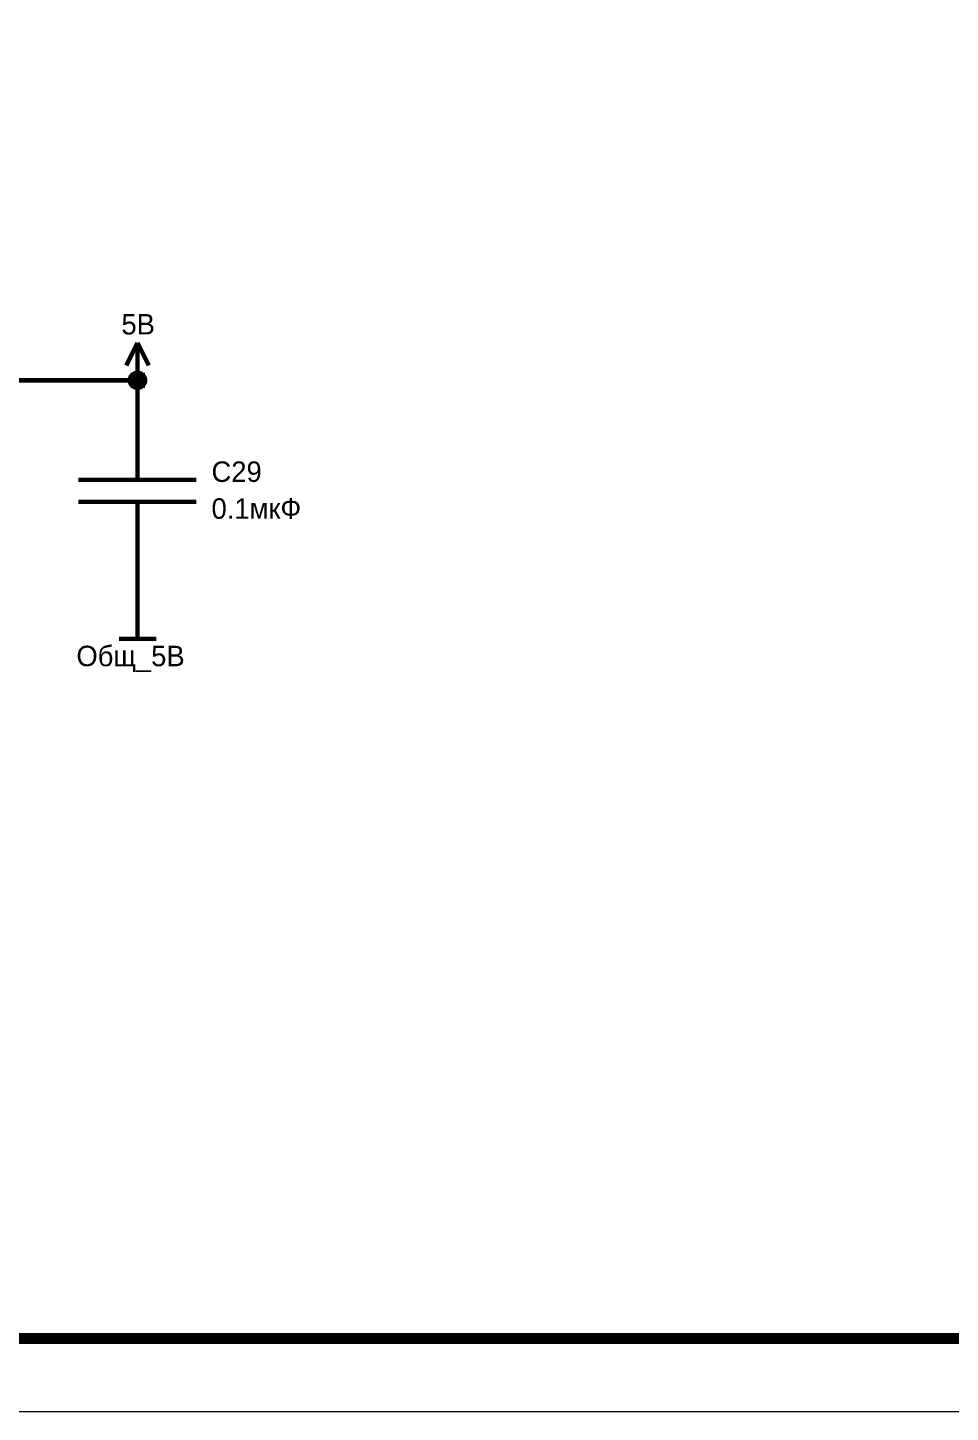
# Model space of a CAD drawing. Extents: x 0 to 594, y 0 to 420.
# Drawn here: x 252.6 to 315.2, y 0 to 93.9 of the extents above; entities that cross this region are included whole.
import ezdxf

# ---------------------------------------------------------------- set-up
doc = ezdxf.new("R2010")
doc.units = 0
doc.layers.add('SHEET', color=255, linetype='CONTINUOUS')

msp = doc.modelspace()

# ---------------------------------------------------------------- linework, layer by layer
at = {"layer": 'SHEET', "const_width": 0.0991}
msp.add_lwpolyline([(0.174, 420), (0.174, 0), (593.861, 0), (593.861, 420), (0.174, 420), (0.174, 420)], close=True, dxfattribs=at)
msp.add_lwpolyline([(0.174, 420), (0.174, 0), (593.861, 0), (593.861, 420), (0.174, 420), (0.174, 420)], close=True, dxfattribs=at)
at = {"layer": 'SHEET'}
for points, const_width in [([(260.031, 72.531), (259.267, 71.002)], 0.3), ([(260.031, 72.531), (260.795, 71.002)], 0.3), ([(260.031, 69.994), (260.031, 72.531)], 0.3), ([(259.51, 69.994), (259.51, 70.012), (259.51, 70.046), (259.51, 70.064), (259.528, 70.098), (259.528, 70.116), (259.528, 70.151), (259.545, 70.168), (259.545, 70.185), (259.562, 70.22), (259.58, 70.237), (259.58, 70.255), (259.597, 70.272), (259.615, 70.29), (259.632, 70.307), (259.649, 70.324), (259.667, 70.359), (259.684, 70.359), (259.701, 70.376), (259.719, 70.394), (259.736, 70.411), (259.771, 70.429), (259.788, 70.429), (259.806, 70.446), (259.84, 70.463), (259.858, 70.463), (259.875, 70.481), (259.91, 70.481), (259.927, 70.481), (259.962, 70.498), (259.979, 70.498), (260.014, 70.498), (260.031, 70.498)], 0.3), ([(259.51, 69.994), (259.51, 70.012), (259.51, 70.046), (259.51, 70.064), (259.528, 70.098), (259.528, 70.116), (259.528, 70.151), (259.545, 70.168), (259.545, 70.185), (259.562, 70.22), (259.58, 70.237), (259.58, 70.255), (259.597, 70.272), (259.615, 70.29), (259.632, 70.307), (259.649, 70.324), (259.667, 70.359), (259.684, 70.359), (259.701, 70.376), (259.719, 70.394), (259.736, 70.411), (259.771, 70.429), (259.788, 70.429), (259.806, 70.446), (259.84, 70.463), (259.858, 70.463), (259.875, 70.481), (259.91, 70.481), (259.927, 70.481), (259.962, 70.498), (259.979, 70.498), (260.014, 70.498), (260.031, 70.498)], 0.3), ([(259.51, 69.994), (259.51, 70.012), (259.51, 70.046), (259.51, 70.064), (259.528, 70.098), (259.528, 70.116), (259.528, 70.151), (259.545, 70.168), (259.545, 70.185), (259.562, 70.22), (259.58, 70.237), (259.58, 70.255), (259.597, 70.272), (259.615, 70.29), (259.632, 70.307), (259.649, 70.324), (259.667, 70.359), (259.684, 70.359), (259.701, 70.376), (259.719, 70.394), (259.736, 70.411), (259.771, 70.429), (259.788, 70.429), (259.806, 70.446), (259.84, 70.463), (259.858, 70.463), (259.875, 70.481), (259.91, 70.481), (259.927, 70.481), (259.962, 70.498), (259.979, 70.498), (260.014, 70.498), (260.031, 70.498)], 0.3), ([(259.51, 69.994), (259.51, 70.012), (259.51, 70.046), (259.51, 70.064), (259.528, 70.098), (259.528, 70.116), (259.528, 70.151), (259.545, 70.168), (259.545, 70.185), (259.562, 70.22), (259.58, 70.237), (259.58, 70.255), (259.597, 70.272), (259.615, 70.29), (259.632, 70.307), (259.649, 70.324), (259.667, 70.359), (259.684, 70.359), (259.701, 70.376), (259.719, 70.394), (259.736, 70.411), (259.771, 70.429), (259.788, 70.429), (259.806, 70.446), (259.84, 70.463), (259.858, 70.463), (259.875, 70.481), (259.91, 70.481), (259.927, 70.481), (259.962, 70.498), (259.979, 70.498), (260.014, 70.498), (260.031, 70.498)], 0.3), ([(259.51, 69.994), (259.51, 70.012), (259.51, 70.046), (259.51, 70.064), (259.528, 70.098), (259.528, 70.116), (259.528, 70.151), (259.545, 70.168), (259.545, 70.185), (259.562, 70.22), (259.58, 70.237), (259.58, 70.255), (259.597, 70.272), (259.615, 70.29), (259.632, 70.307), (259.649, 70.324), (259.667, 70.359), (259.684, 70.359), (259.701, 70.376), (259.719, 70.394), (259.736, 70.411), (259.771, 70.429), (259.788, 70.429), (259.806, 70.446), (259.84, 70.463), (259.858, 70.463), (259.875, 70.481), (259.91, 70.481), (259.927, 70.481), (259.962, 70.498), (259.979, 70.498), (260.014, 70.498), (260.031, 70.498)], 0.3), ([(259.51, 69.994), (259.51, 70.012), (259.51, 70.046), (259.51, 70.064), (259.528, 70.098), (259.528, 70.116), (259.528, 70.151), (259.545, 70.168), (259.545, 70.185), (259.562, 70.22), (259.58, 70.237), (259.58, 70.255), (259.597, 70.272), (259.615, 70.29), (259.632, 70.307), (259.649, 70.324), (259.667, 70.359), (259.684, 70.359), (259.701, 70.376), (259.719, 70.394), (259.736, 70.411), (259.771, 70.429), (259.788, 70.429), (259.806, 70.446), (259.84, 70.463), (259.858, 70.463), (259.875, 70.481), (259.91, 70.481), (259.927, 70.481), (259.962, 70.498), (259.979, 70.498), (260.014, 70.498), (260.031, 70.498)], 0.3), ([(259.51, 69.994), (259.51, 70.012), (259.51, 70.046), (259.51, 70.064), (259.528, 70.098), (259.528, 70.116), (259.528, 70.151), (259.545, 70.168), (259.545, 70.185), (259.562, 70.22), (259.58, 70.237), (259.58, 70.255), (259.597, 70.272), (259.615, 70.29), (259.632, 70.307), (259.649, 70.324), (259.667, 70.359), (259.684, 70.359), (259.701, 70.376), (259.719, 70.394), (259.736, 70.411), (259.771, 70.429), (259.788, 70.429), (259.806, 70.446), (259.84, 70.463), (259.858, 70.463), (259.875, 70.481), (259.91, 70.481), (259.927, 70.481), (259.962, 70.498), (259.979, 70.498), (260.014, 70.498), (260.031, 70.498)], 0.0991), ([(259.51, 69.994), (259.51, 70.012), (259.51, 70.046), (259.51, 70.064), (259.528, 70.098), (259.528, 70.116), (259.528, 70.151), (259.545, 70.168), (259.545, 70.185), (259.562, 70.22), (259.58, 70.237), (259.58, 70.255), (259.597, 70.272), (259.615, 70.29), (259.632, 70.307), (259.649, 70.324), (259.667, 70.359), (259.684, 70.359), (259.701, 70.376), (259.719, 70.394), (259.736, 70.411), (259.771, 70.429), (259.788, 70.429), (259.806, 70.446), (259.84, 70.463), (259.858, 70.463), (259.875, 70.481), (259.91, 70.481), (259.927, 70.481), (259.962, 70.498), (259.979, 70.498), (260.014, 70.498), (260.031, 70.498)], 0.0991), ([(259.51, 69.994), (259.51, 70.012), (259.51, 70.046), (259.51, 70.064), (259.528, 70.098), (259.528, 70.116), (259.528, 70.151), (259.545, 70.168), (259.545, 70.185), (259.562, 70.22), (259.58, 70.237), (259.58, 70.255), (259.597, 70.272), (259.615, 70.29), (259.632, 70.307), (259.649, 70.324), (259.667, 70.359), (259.684, 70.359), (259.701, 70.376), (259.719, 70.394), (259.736, 70.411), (259.771, 70.429), (259.788, 70.429), (259.806, 70.446), (259.84, 70.463), (259.858, 70.463), (259.875, 70.481), (259.91, 70.481), (259.927, 70.481), (259.962, 70.498), (259.979, 70.498), (260.014, 70.498), (260.031, 70.498)], 0.0991), ([(259.51, 69.994), (259.51, 70.012), (259.51, 70.046), (259.51, 70.064), (259.528, 70.098), (259.528, 70.116), (259.528, 70.151), (259.545, 70.168), (259.545, 70.185), (259.562, 70.22), (259.58, 70.237), (259.58, 70.255), (259.597, 70.272), (259.615, 70.29), (259.632, 70.307), (259.649, 70.324), (259.667, 70.359), (259.684, 70.359), (259.701, 70.376), (259.719, 70.394), (259.736, 70.411), (259.771, 70.429), (259.788, 70.429), (259.806, 70.446), (259.84, 70.463), (259.858, 70.463), (259.875, 70.481), (259.91, 70.481), (259.927, 70.481), (259.962, 70.498), (259.979, 70.498), (260.014, 70.498), (260.031, 70.498)], 0.0991), ([(259.51, 69.994), (259.51, 70.012), (259.51, 70.046), (259.51, 70.064), (259.528, 70.098), (259.528, 70.116), (259.528, 70.151), (259.545, 70.168), (259.545, 70.185), (259.562, 70.22), (259.58, 70.237), (259.58, 70.255), (259.597, 70.272), (259.615, 70.29), (259.632, 70.307), (259.649, 70.324), (259.667, 70.359), (259.684, 70.359), (259.701, 70.376), (259.719, 70.394), (259.736, 70.411), (259.771, 70.429), (259.788, 70.429), (259.806, 70.446), (259.84, 70.463), (259.858, 70.463), (259.875, 70.481), (259.91, 70.481), (259.927, 70.481), (259.962, 70.498), (259.979, 70.498), (260.014, 70.498), (260.031, 70.498)], 0.0991), ([(259.51, 69.994), (259.51, 70.012), (259.51, 70.046), (259.51, 70.064), (259.528, 70.098), (259.528, 70.116), (259.528, 70.151), (259.545, 70.168), (259.545, 70.185), (259.562, 70.22), (259.58, 70.237), (259.58, 70.255), (259.597, 70.272), (259.615, 70.29), (259.632, 70.307), (259.649, 70.324), (259.667, 70.359), (259.684, 70.359), (259.701, 70.376), (259.719, 70.394), (259.736, 70.411), (259.771, 70.429), (259.788, 70.429), (259.806, 70.446), (259.84, 70.463), (259.858, 70.463), (259.875, 70.481), (259.91, 70.481), (259.927, 70.481), (259.962, 70.498), (259.979, 70.498), (260.014, 70.498), (260.031, 70.498)], 0.0991), ([(260.031, 70.498), (260.031, 70.498)], 0.3), ([(260.031, 70.498), (260.049, 70.498), (260.083, 70.498), (260.101, 70.498), (260.135, 70.481), (260.153, 70.481), (260.188, 70.481), (260.205, 70.463), (260.222, 70.463), (260.257, 70.446), (260.274, 70.429), (260.292, 70.429), (260.309, 70.411), (260.326, 70.394), (260.344, 70.376), (260.361, 70.359), (260.396, 70.359), (260.396, 70.324), (260.413, 70.307), (260.431, 70.29), (260.448, 70.272), (260.465, 70.255), (260.465, 70.237), (260.483, 70.22), (260.5, 70.185), (260.5, 70.168), (260.517, 70.151), (260.517, 70.116), (260.517, 70.098), (260.535, 70.064), (260.535, 70.046), (260.535, 70.012), (260.535, 69.994)], 0.3), ([(260.031, 70.498), (260.031, 70.498)], 0.3), ([(260.031, 70.498), (260.049, 70.498), (260.083, 70.498), (260.101, 70.498), (260.135, 70.481), (260.153, 70.481), (260.188, 70.481), (260.205, 70.463), (260.222, 70.463), (260.257, 70.446), (260.274, 70.429), (260.292, 70.429), (260.309, 70.411), (260.326, 70.394), (260.344, 70.376), (260.361, 70.359), (260.396, 70.359), (260.396, 70.324), (260.413, 70.307), (260.431, 70.29), (260.448, 70.272), (260.465, 70.255), (260.465, 70.237), (260.483, 70.22), (260.5, 70.185), (260.5, 70.168), (260.517, 70.151), (260.517, 70.116), (260.517, 70.098), (260.535, 70.064), (260.535, 70.046), (260.535, 70.012), (260.535, 69.994)], 0.3), ([(260.031, 70.498), (260.031, 70.498)], 0.3), ([(260.031, 70.498), (260.049, 70.498), (260.083, 70.498), (260.101, 70.498), (260.135, 70.481), (260.153, 70.481), (260.188, 70.481), (260.205, 70.463), (260.222, 70.463), (260.257, 70.446), (260.274, 70.429), (260.292, 70.429), (260.309, 70.411), (260.326, 70.394), (260.344, 70.376), (260.361, 70.359), (260.396, 70.359), (260.396, 70.324), (260.413, 70.307), (260.431, 70.29), (260.448, 70.272), (260.465, 70.255), (260.465, 70.237), (260.483, 70.22), (260.5, 70.185), (260.5, 70.168), (260.517, 70.151), (260.517, 70.116), (260.517, 70.098), (260.535, 70.064), (260.535, 70.046), (260.535, 70.012), (260.535, 69.994)], 0.3), ([(260.031, 70.498), (260.031, 70.498)], 0.3), ([(260.031, 70.498), (260.049, 70.498), (260.083, 70.498), (260.101, 70.498), (260.135, 70.481), (260.153, 70.481), (260.188, 70.481), (260.205, 70.463), (260.222, 70.463), (260.257, 70.446), (260.274, 70.429), (260.292, 70.429), (260.309, 70.411), (260.326, 70.394), (260.344, 70.376), (260.361, 70.359), (260.396, 70.359), (260.396, 70.324), (260.413, 70.307), (260.431, 70.29), (260.448, 70.272), (260.465, 70.255), (260.465, 70.237), (260.483, 70.22), (260.5, 70.185), (260.5, 70.168), (260.517, 70.151), (260.517, 70.116), (260.517, 70.098), (260.535, 70.064), (260.535, 70.046), (260.535, 70.012), (260.535, 69.994)], 0.3), ([(260.031, 70.498), (260.031, 70.498)], 0.3), ([(260.031, 70.498), (260.049, 70.498), (260.083, 70.498), (260.101, 70.498), (260.135, 70.481), (260.153, 70.481), (260.188, 70.481), (260.205, 70.463), (260.222, 70.463), (260.257, 70.446), (260.274, 70.429), (260.292, 70.429), (260.309, 70.411), (260.326, 70.394), (260.344, 70.376), (260.361, 70.359), (260.396, 70.359), (260.396, 70.324), (260.413, 70.307), (260.431, 70.29), (260.448, 70.272), (260.465, 70.255), (260.465, 70.237), (260.483, 70.22), (260.5, 70.185), (260.5, 70.168), (260.517, 70.151), (260.517, 70.116), (260.517, 70.098), (260.535, 70.064), (260.535, 70.046), (260.535, 70.012), (260.535, 69.994)], 0.3), ([(260.031, 70.498), (260.031, 70.498)], 0.3), ([(260.031, 70.498), (260.049, 70.498), (260.083, 70.498), (260.101, 70.498), (260.135, 70.481), (260.153, 70.481), (260.188, 70.481), (260.205, 70.463), (260.222, 70.463), (260.257, 70.446), (260.274, 70.429), (260.292, 70.429), (260.309, 70.411), (260.326, 70.394), (260.344, 70.376), (260.361, 70.359), (260.396, 70.359), (260.396, 70.324), (260.413, 70.307), (260.431, 70.29), (260.448, 70.272), (260.465, 70.255), (260.465, 70.237), (260.483, 70.22), (260.5, 70.185), (260.5, 70.168), (260.517, 70.151), (260.517, 70.116), (260.517, 70.098), (260.535, 70.064), (260.535, 70.046), (260.535, 70.012), (260.535, 69.994)], 0.3), ([(260.031, 70.498), (260.031, 70.498)], 0.0991), ([(260.031, 70.498), (260.049, 70.498), (260.083, 70.498), (260.101, 70.498), (260.135, 70.481), (260.153, 70.481), (260.188, 70.481), (260.205, 70.463), (260.222, 70.463), (260.257, 70.446), (260.274, 70.429), (260.292, 70.429), (260.309, 70.411), (260.326, 70.394), (260.344, 70.376), (260.361, 70.359), (260.396, 70.359), (260.396, 70.324), (260.413, 70.307), (260.431, 70.29), (260.448, 70.272), (260.465, 70.255), (260.465, 70.237), (260.483, 70.22), (260.5, 70.185), (260.5, 70.168), (260.517, 70.151), (260.517, 70.116), (260.517, 70.098), (260.535, 70.064), (260.535, 70.046), (260.535, 70.012), (260.535, 69.994)], 0.0991), ([(260.031, 70.498), (260.031, 70.498)], 0.0991), ([(260.031, 70.498), (260.049, 70.498), (260.083, 70.498), (260.101, 70.498), (260.135, 70.481), (260.153, 70.481), (260.188, 70.481), (260.205, 70.463), (260.222, 70.463), (260.257, 70.446), (260.274, 70.429), (260.292, 70.429), (260.309, 70.411), (260.326, 70.394), (260.344, 70.376), (260.361, 70.359), (260.396, 70.359), (260.396, 70.324), (260.413, 70.307), (260.431, 70.29), (260.448, 70.272), (260.465, 70.255), (260.465, 70.237), (260.483, 70.22), (260.5, 70.185), (260.5, 70.168), (260.517, 70.151), (260.517, 70.116), (260.517, 70.098), (260.535, 70.064), (260.535, 70.046), (260.535, 70.012), (260.535, 69.994)], 0.0991), ([(260.031, 70.498), (260.031, 70.498)], 0.0991), ([(260.031, 70.498), (260.049, 70.498), (260.083, 70.498), (260.101, 70.498), (260.135, 70.481), (260.153, 70.481), (260.188, 70.481), (260.205, 70.463), (260.222, 70.463), (260.257, 70.446), (260.274, 70.429), (260.292, 70.429), (260.309, 70.411), (260.326, 70.394), (260.344, 70.376), (260.361, 70.359), (260.396, 70.359), (260.396, 70.324), (260.413, 70.307), (260.431, 70.29), (260.448, 70.272), (260.465, 70.255), (260.465, 70.237), (260.483, 70.22), (260.5, 70.185), (260.5, 70.168), (260.517, 70.151), (260.517, 70.116), (260.517, 70.098), (260.535, 70.064), (260.535, 70.046), (260.535, 70.012), (260.535, 69.994)], 0.0991), ([(260.031, 70.498), (260.031, 70.498)], 0.0991), ([(260.031, 70.498), (260.049, 70.498), (260.083, 70.498), (260.101, 70.498), (260.135, 70.481), (260.153, 70.481), (260.188, 70.481), (260.205, 70.463), (260.222, 70.463), (260.257, 70.446), (260.274, 70.429), (260.292, 70.429), (260.309, 70.411), (260.326, 70.394), (260.344, 70.376), (260.361, 70.359), (260.396, 70.359), (260.396, 70.324), (260.413, 70.307), (260.431, 70.29), (260.448, 70.272), (260.465, 70.255), (260.465, 70.237), (260.483, 70.22), (260.5, 70.185), (260.5, 70.168), (260.517, 70.151), (260.517, 70.116), (260.517, 70.098), (260.535, 70.064), (260.535, 70.046), (260.535, 70.012), (260.535, 69.994)], 0.0991), ([(260.031, 70.498), (260.031, 70.498)], 0.0991), ([(260.031, 70.498), (260.049, 70.498), (260.083, 70.498), (260.101, 70.498), (260.135, 70.481), (260.153, 70.481), (260.188, 70.481), (260.205, 70.463), (260.222, 70.463), (260.257, 70.446), (260.274, 70.429), (260.292, 70.429), (260.309, 70.411), (260.326, 70.394), (260.344, 70.376), (260.361, 70.359), (260.396, 70.359), (260.396, 70.324), (260.413, 70.307), (260.431, 70.29), (260.448, 70.272), (260.465, 70.255), (260.465, 70.237), (260.483, 70.22), (260.5, 70.185), (260.5, 70.168), (260.517, 70.151), (260.517, 70.116), (260.517, 70.098), (260.535, 70.064), (260.535, 70.046), (260.535, 70.012), (260.535, 69.994)], 0.0991), ([(260.031, 70.498), (260.031, 70.498)], 0.0991), ([(260.031, 70.498), (260.049, 70.498), (260.083, 70.498), (260.101, 70.498), (260.135, 70.481), (260.153, 70.481), (260.188, 70.481), (260.205, 70.463), (260.222, 70.463), (260.257, 70.446), (260.274, 70.429), (260.292, 70.429), (260.309, 70.411), (260.326, 70.394), (260.344, 70.376), (260.361, 70.359), (260.396, 70.359), (260.396, 70.324), (260.413, 70.307), (260.431, 70.29), (260.448, 70.272), (260.465, 70.255), (260.465, 70.237), (260.483, 70.22), (260.5, 70.185), (260.5, 70.168), (260.517, 70.151), (260.517, 70.116), (260.517, 70.098), (260.535, 70.064), (260.535, 70.046), (260.535, 70.012), (260.535, 69.994)], 0.0991), ([(260.031, 69.994), (212.54, 69.994)], 0.3), ([(260.031, 69.49), (260.014, 69.49), (259.979, 69.49), (259.962, 69.49), (259.927, 69.508), (259.91, 69.508), (259.875, 69.508), (259.858, 69.525), (259.84, 69.525), (259.806, 69.543), (259.788, 69.56), (259.771, 69.56), (259.736, 69.577), (259.719, 69.595), (259.701, 69.612), (259.684, 69.629), (259.667, 69.629), (259.649, 69.664), (259.632, 69.682), (259.615, 69.699), (259.597, 69.716), (259.58, 69.734), (259.58, 69.751), (259.562, 69.768), (259.545, 69.803), (259.545, 69.82), (259.528, 69.838), (259.528, 69.873), (259.528, 69.89), (259.51, 69.925), (259.51, 69.942), (259.51, 69.977), (259.51, 69.994)], 0.3), ([(259.51, 69.994), (259.51, 69.994)], 0.3), ([(260.031, 69.49), (260.014, 69.49), (259.979, 69.49), (259.962, 69.49), (259.927, 69.508), (259.91, 69.508), (259.875, 69.508), (259.858, 69.525), (259.84, 69.525), (259.806, 69.543), (259.788, 69.56), (259.771, 69.56), (259.736, 69.577), (259.719, 69.595), (259.701, 69.612), (259.684, 69.629), (259.667, 69.629), (259.649, 69.664), (259.632, 69.682), (259.615, 69.699), (259.597, 69.716), (259.58, 69.734), (259.58, 69.751), (259.562, 69.768), (259.545, 69.803), (259.545, 69.82), (259.528, 69.838), (259.528, 69.873), (259.528, 69.89), (259.51, 69.925), (259.51, 69.942), (259.51, 69.977), (259.51, 69.994)], 0.3), ([(259.51, 69.994), (259.51, 69.994)], 0.3), ([(260.031, 69.49), (260.014, 69.49), (259.979, 69.49), (259.962, 69.49), (259.927, 69.508), (259.91, 69.508), (259.875, 69.508), (259.858, 69.525), (259.84, 69.525), (259.806, 69.543), (259.788, 69.56), (259.771, 69.56), (259.736, 69.577), (259.719, 69.595), (259.701, 69.612), (259.684, 69.629), (259.667, 69.629), (259.649, 69.664), (259.632, 69.682), (259.615, 69.699), (259.597, 69.716), (259.58, 69.734), (259.58, 69.751), (259.562, 69.768), (259.545, 69.803), (259.545, 69.82), (259.528, 69.838), (259.528, 69.873), (259.528, 69.89), (259.51, 69.925), (259.51, 69.942), (259.51, 69.977), (259.51, 69.994)], 0.3), ([(259.51, 69.994), (259.51, 69.994)], 0.3), ([(260.031, 69.49), (260.014, 69.49), (259.979, 69.49), (259.962, 69.49), (259.927, 69.508), (259.91, 69.508), (259.875, 69.508), (259.858, 69.525), (259.84, 69.525), (259.806, 69.543), (259.788, 69.56), (259.771, 69.56), (259.736, 69.577), (259.719, 69.595), (259.701, 69.612), (259.684, 69.629), (259.667, 69.629), (259.649, 69.664), (259.632, 69.682), (259.615, 69.699), (259.597, 69.716), (259.58, 69.734), (259.58, 69.751), (259.562, 69.768), (259.545, 69.803), (259.545, 69.82), (259.528, 69.838), (259.528, 69.873), (259.528, 69.89), (259.51, 69.925), (259.51, 69.942), (259.51, 69.977), (259.51, 69.994)], 0.3), ([(259.51, 69.994), (259.51, 69.994)], 0.3), ([(260.031, 69.49), (260.014, 69.49), (259.979, 69.49), (259.962, 69.49), (259.927, 69.508), (259.91, 69.508), (259.875, 69.508), (259.858, 69.525), (259.84, 69.525), (259.806, 69.543), (259.788, 69.56), (259.771, 69.56), (259.736, 69.577), (259.719, 69.595), (259.701, 69.612), (259.684, 69.629), (259.667, 69.629), (259.649, 69.664), (259.632, 69.682), (259.615, 69.699), (259.597, 69.716), (259.58, 69.734), (259.58, 69.751), (259.562, 69.768), (259.545, 69.803), (259.545, 69.82), (259.528, 69.838), (259.528, 69.873), (259.528, 69.89), (259.51, 69.925), (259.51, 69.942), (259.51, 69.977), (259.51, 69.994)], 0.3), ([(259.51, 69.994), (259.51, 69.994)], 0.3), ([(260.031, 69.49), (260.014, 69.49), (259.979, 69.49), (259.962, 69.49), (259.927, 69.508), (259.91, 69.508), (259.875, 69.508), (259.858, 69.525), (259.84, 69.525), (259.806, 69.543), (259.788, 69.56), (259.771, 69.56), (259.736, 69.577), (259.719, 69.595), (259.701, 69.612), (259.684, 69.629), (259.667, 69.629), (259.649, 69.664), (259.632, 69.682), (259.615, 69.699), (259.597, 69.716), (259.58, 69.734), (259.58, 69.751), (259.562, 69.768), (259.545, 69.803), (259.545, 69.82), (259.528, 69.838), (259.528, 69.873), (259.528, 69.89), (259.51, 69.925), (259.51, 69.942), (259.51, 69.977), (259.51, 69.994)], 0.3), ([(259.51, 69.994), (259.51, 69.994)], 0.3), ([(260.031, 69.49), (260.014, 69.49), (259.979, 69.49), (259.962, 69.49), (259.927, 69.508), (259.91, 69.508), (259.875, 69.508), (259.858, 69.525), (259.84, 69.525), (259.806, 69.543), (259.788, 69.56), (259.771, 69.56), (259.736, 69.577), (259.719, 69.595), (259.701, 69.612), (259.684, 69.629), (259.667, 69.629), (259.649, 69.664), (259.632, 69.682), (259.615, 69.699), (259.597, 69.716), (259.58, 69.734), (259.58, 69.751), (259.562, 69.768), (259.545, 69.803), (259.545, 69.82), (259.528, 69.838), (259.528, 69.873), (259.528, 69.89), (259.51, 69.925), (259.51, 69.942), (259.51, 69.977), (259.51, 69.994)], 0.0991), ([(259.51, 69.994), (259.51, 69.994)], 0.0991), ([(260.031, 69.49), (260.014, 69.49), (259.979, 69.49), (259.962, 69.49), (259.927, 69.508), (259.91, 69.508), (259.875, 69.508), (259.858, 69.525), (259.84, 69.525), (259.806, 69.543), (259.788, 69.56), (259.771, 69.56), (259.736, 69.577), (259.719, 69.595), (259.701, 69.612), (259.684, 69.629), (259.667, 69.629), (259.649, 69.664), (259.632, 69.682), (259.615, 69.699), (259.597, 69.716), (259.58, 69.734), (259.58, 69.751), (259.562, 69.768), (259.545, 69.803), (259.545, 69.82), (259.528, 69.838), (259.528, 69.873), (259.528, 69.89), (259.51, 69.925), (259.51, 69.942), (259.51, 69.977), (259.51, 69.994)], 0.0991), ([(259.51, 69.994), (259.51, 69.994)], 0.0991), ([(260.031, 69.49), (260.014, 69.49), (259.979, 69.49), (259.962, 69.49), (259.927, 69.508), (259.91, 69.508), (259.875, 69.508), (259.858, 69.525), (259.84, 69.525), (259.806, 69.543), (259.788, 69.56), (259.771, 69.56), (259.736, 69.577), (259.719, 69.595), (259.701, 69.612), (259.684, 69.629), (259.667, 69.629), (259.649, 69.664), (259.632, 69.682), (259.615, 69.699), (259.597, 69.716), (259.58, 69.734), (259.58, 69.751), (259.562, 69.768), (259.545, 69.803), (259.545, 69.82), (259.528, 69.838), (259.528, 69.873), (259.528, 69.89), (259.51, 69.925), (259.51, 69.942), (259.51, 69.977), (259.51, 69.994)], 0.0991), ([(259.51, 69.994), (259.51, 69.994)], 0.0991), ([(260.031, 69.49), (260.014, 69.49), (259.979, 69.49), (259.962, 69.49), (259.927, 69.508), (259.91, 69.508), (259.875, 69.508), (259.858, 69.525), (259.84, 69.525), (259.806, 69.543), (259.788, 69.56), (259.771, 69.56), (259.736, 69.577), (259.719, 69.595), (259.701, 69.612), (259.684, 69.629), (259.667, 69.629), (259.649, 69.664), (259.632, 69.682), (259.615, 69.699), (259.597, 69.716), (259.58, 69.734), (259.58, 69.751), (259.562, 69.768), (259.545, 69.803), (259.545, 69.82), (259.528, 69.838), (259.528, 69.873), (259.528, 69.89), (259.51, 69.925), (259.51, 69.942), (259.51, 69.977), (259.51, 69.994)], 0.0991), ([(259.51, 69.994), (259.51, 69.994)], 0.0991), ([(260.031, 69.49), (260.014, 69.49), (259.979, 69.49), (259.962, 69.49), (259.927, 69.508), (259.91, 69.508), (259.875, 69.508), (259.858, 69.525), (259.84, 69.525), (259.806, 69.543), (259.788, 69.56), (259.771, 69.56), (259.736, 69.577), (259.719, 69.595), (259.701, 69.612), (259.684, 69.629), (259.667, 69.629), (259.649, 69.664), (259.632, 69.682), (259.615, 69.699), (259.597, 69.716), (259.58, 69.734), (259.58, 69.751), (259.562, 69.768), (259.545, 69.803), (259.545, 69.82), (259.528, 69.838), (259.528, 69.873), (259.528, 69.89), (259.51, 69.925), (259.51, 69.942), (259.51, 69.977), (259.51, 69.994)], 0.0991), ([(259.51, 69.994), (259.51, 69.994)], 0.0991), ([(260.031, 69.49), (260.014, 69.49), (259.979, 69.49), (259.962, 69.49), (259.927, 69.508), (259.91, 69.508), (259.875, 69.508), (259.858, 69.525), (259.84, 69.525), (259.806, 69.543), (259.788, 69.56), (259.771, 69.56), (259.736, 69.577), (259.719, 69.595), (259.701, 69.612), (259.684, 69.629), (259.667, 69.629), (259.649, 69.664), (259.632, 69.682), (259.615, 69.699), (259.597, 69.716), (259.58, 69.734), (259.58, 69.751), (259.562, 69.768), (259.545, 69.803), (259.545, 69.82), (259.528, 69.838), (259.528, 69.873), (259.528, 69.89), (259.51, 69.925), (259.51, 69.942), (259.51, 69.977), (259.51, 69.994)], 0.0991), ([(259.51, 69.994), (259.51, 69.994)], 0.0991), ([(260.535, 69.994), (260.535, 69.977), (260.535, 69.942), (260.535, 69.925), (260.517, 69.89), (260.517, 69.873), (260.517, 69.838), (260.5, 69.82), (260.5, 69.803), (260.483, 69.768), (260.465, 69.751), (260.465, 69.734), (260.448, 69.716), (260.431, 69.699), (260.413, 69.682), (260.396, 69.664), (260.396, 69.629), (260.361, 69.629), (260.344, 69.612), (260.326, 69.595), (260.309, 69.577), (260.292, 69.56), (260.274, 69.56), (260.257, 69.543), (260.222, 69.525), (260.205, 69.525), (260.188, 69.508), (260.153, 69.508), (260.135, 69.508), (260.101, 69.49), (260.083, 69.49), (260.049, 69.49), (260.031, 69.49)], 0.3), ([(260.031, 69.994), (260.031, 67.493)], 0.3), ([(260.535, 69.994), (260.535, 69.977), (260.535, 69.942), (260.535, 69.925), (260.517, 69.89), (260.517, 69.873), (260.517, 69.838), (260.5, 69.82), (260.5, 69.803), (260.483, 69.768), (260.465, 69.751), (260.465, 69.734), (260.448, 69.716), (260.431, 69.699), (260.413, 69.682), (260.396, 69.664), (260.396, 69.629), (260.361, 69.629), (260.344, 69.612), (260.326, 69.595), (260.309, 69.577), (260.292, 69.56), (260.274, 69.56), (260.257, 69.543), (260.222, 69.525), (260.205, 69.525), (260.188, 69.508), (260.153, 69.508), (260.135, 69.508), (260.101, 69.49), (260.083, 69.49), (260.049, 69.49), (260.031, 69.49)], 0.3), ([(260.535, 69.994), (260.535, 69.977), (260.535, 69.942), (260.535, 69.925), (260.517, 69.89), (260.517, 69.873), (260.517, 69.838), (260.5, 69.82), (260.5, 69.803), (260.483, 69.768), (260.465, 69.751), (260.465, 69.734), (260.448, 69.716), (260.431, 69.699), (260.413, 69.682), (260.396, 69.664), (260.396, 69.629), (260.361, 69.629), (260.344, 69.612), (260.326, 69.595), (260.309, 69.577), (260.292, 69.56), (260.274, 69.56), (260.257, 69.543), (260.222, 69.525), (260.205, 69.525), (260.188, 69.508), (260.153, 69.508), (260.135, 69.508), (260.101, 69.49), (260.083, 69.49), (260.049, 69.49), (260.031, 69.49)], 0.3), ([(260.535, 69.994), (260.535, 69.977), (260.535, 69.942), (260.535, 69.925), (260.517, 69.89), (260.517, 69.873), (260.517, 69.838), (260.5, 69.82), (260.5, 69.803), (260.483, 69.768), (260.465, 69.751), (260.465, 69.734), (260.448, 69.716), (260.431, 69.699), (260.413, 69.682), (260.396, 69.664), (260.396, 69.629), (260.361, 69.629), (260.344, 69.612), (260.326, 69.595), (260.309, 69.577), (260.292, 69.56), (260.274, 69.56), (260.257, 69.543), (260.222, 69.525), (260.205, 69.525), (260.188, 69.508), (260.153, 69.508), (260.135, 69.508), (260.101, 69.49), (260.083, 69.49), (260.049, 69.49), (260.031, 69.49)], 0.3), ([(260.535, 69.994), (260.535, 69.977), (260.535, 69.942), (260.535, 69.925), (260.517, 69.89), (260.517, 69.873), (260.517, 69.838), (260.5, 69.82), (260.5, 69.803), (260.483, 69.768), (260.465, 69.751), (260.465, 69.734), (260.448, 69.716), (260.431, 69.699), (260.413, 69.682), (260.396, 69.664), (260.396, 69.629), (260.361, 69.629), (260.344, 69.612), (260.326, 69.595), (260.309, 69.577), (260.292, 69.56), (260.274, 69.56), (260.257, 69.543), (260.222, 69.525), (260.205, 69.525), (260.188, 69.508), (260.153, 69.508), (260.135, 69.508), (260.101, 69.49), (260.083, 69.49), (260.049, 69.49), (260.031, 69.49)], 0.3), ([(260.535, 69.994), (260.535, 69.977), (260.535, 69.942), (260.535, 69.925), (260.517, 69.89), (260.517, 69.873), (260.517, 69.838), (260.5, 69.82), (260.5, 69.803), (260.483, 69.768), (260.465, 69.751), (260.465, 69.734), (260.448, 69.716), (260.431, 69.699), (260.413, 69.682), (260.396, 69.664), (260.396, 69.629), (260.361, 69.629), (260.344, 69.612), (260.326, 69.595), (260.309, 69.577), (260.292, 69.56), (260.274, 69.56), (260.257, 69.543), (260.222, 69.525), (260.205, 69.525), (260.188, 69.508), (260.153, 69.508), (260.135, 69.508), (260.101, 69.49), (260.083, 69.49), (260.049, 69.49), (260.031, 69.49)], 0.3), ([(260.535, 69.994), (260.535, 69.977), (260.535, 69.942), (260.535, 69.925), (260.517, 69.89), (260.517, 69.873), (260.517, 69.838), (260.5, 69.82), (260.5, 69.803), (260.483, 69.768), (260.465, 69.751), (260.465, 69.734), (260.448, 69.716), (260.431, 69.699), (260.413, 69.682), (260.396, 69.664), (260.396, 69.629), (260.361, 69.629), (260.344, 69.612), (260.326, 69.595), (260.309, 69.577), (260.292, 69.56), (260.274, 69.56), (260.257, 69.543), (260.222, 69.525), (260.205, 69.525), (260.188, 69.508), (260.153, 69.508), (260.135, 69.508), (260.101, 69.49), (260.083, 69.49), (260.049, 69.49), (260.031, 69.49)], 0.0991), ([(260.535, 69.994), (260.535, 69.977), (260.535, 69.942), (260.535, 69.925), (260.517, 69.89), (260.517, 69.873), (260.517, 69.838), (260.5, 69.82), (260.5, 69.803), (260.483, 69.768), (260.465, 69.751), (260.465, 69.734), (260.448, 69.716), (260.431, 69.699), (260.413, 69.682), (260.396, 69.664), (260.396, 69.629), (260.361, 69.629), (260.344, 69.612), (260.326, 69.595), (260.309, 69.577), (260.292, 69.56), (260.274, 69.56), (260.257, 69.543), (260.222, 69.525), (260.205, 69.525), (260.188, 69.508), (260.153, 69.508), (260.135, 69.508), (260.101, 69.49), (260.083, 69.49), (260.049, 69.49), (260.031, 69.49)], 0.0991), ([(260.535, 69.994), (260.535, 69.977), (260.535, 69.942), (260.535, 69.925), (260.517, 69.89), (260.517, 69.873), (260.517, 69.838), (260.5, 69.82), (260.5, 69.803), (260.483, 69.768), (260.465, 69.751), (260.465, 69.734), (260.448, 69.716), (260.431, 69.699), (260.413, 69.682), (260.396, 69.664), (260.396, 69.629), (260.361, 69.629), (260.344, 69.612), (260.326, 69.595), (260.309, 69.577), (260.292, 69.56), (260.274, 69.56), (260.257, 69.543), (260.222, 69.525), (260.205, 69.525), (260.188, 69.508), (260.153, 69.508), (260.135, 69.508), (260.101, 69.49), (260.083, 69.49), (260.049, 69.49), (260.031, 69.49)], 0.0991), ([(260.535, 69.994), (260.535, 69.977), (260.535, 69.942), (260.535, 69.925), (260.517, 69.89), (260.517, 69.873), (260.517, 69.838), (260.5, 69.82), (260.5, 69.803), (260.483, 69.768), (260.465, 69.751), (260.465, 69.734), (260.448, 69.716), (260.431, 69.699), (260.413, 69.682), (260.396, 69.664), (260.396, 69.629), (260.361, 69.629), (260.344, 69.612), (260.326, 69.595), (260.309, 69.577), (260.292, 69.56), (260.274, 69.56), (260.257, 69.543), (260.222, 69.525), (260.205, 69.525), (260.188, 69.508), (260.153, 69.508), (260.135, 69.508), (260.101, 69.49), (260.083, 69.49), (260.049, 69.49), (260.031, 69.49)], 0.0991), ([(260.535, 69.994), (260.535, 69.977), (260.535, 69.942), (260.535, 69.925), (260.517, 69.89), (260.517, 69.873), (260.517, 69.838), (260.5, 69.82), (260.5, 69.803), (260.483, 69.768), (260.465, 69.751), (260.465, 69.734), (260.448, 69.716), (260.431, 69.699), (260.413, 69.682), (260.396, 69.664), (260.396, 69.629), (260.361, 69.629), (260.344, 69.612), (260.326, 69.595), (260.309, 69.577), (260.292, 69.56), (260.274, 69.56), (260.257, 69.543), (260.222, 69.525), (260.205, 69.525), (260.188, 69.508), (260.153, 69.508), (260.135, 69.508), (260.101, 69.49), (260.083, 69.49), (260.049, 69.49), (260.031, 69.49)], 0.0991), ([(260.535, 69.994), (260.535, 69.977), (260.535, 69.942), (260.535, 69.925), (260.517, 69.89), (260.517, 69.873), (260.517, 69.838), (260.5, 69.82), (260.5, 69.803), (260.483, 69.768), (260.465, 69.751), (260.465, 69.734), (260.448, 69.716), (260.431, 69.699), (260.413, 69.682), (260.396, 69.664), (260.396, 69.629), (260.361, 69.629), (260.344, 69.612), (260.326, 69.595), (260.309, 69.577), (260.292, 69.56), (260.274, 69.56), (260.257, 69.543), (260.222, 69.525), (260.205, 69.525), (260.188, 69.508), (260.153, 69.508), (260.135, 69.508), (260.101, 69.49), (260.083, 69.49), (260.049, 69.49), (260.031, 69.49)], 0.0991), ([(260.535, 69.994), (260.535, 69.994), (260.535, 69.994), (260.535, 69.994), (260.535, 69.994), (260.535, 69.994), (260.535, 69.994), (260.535, 69.994), (260.535, 69.994), (260.535, 69.994), (260.535, 69.994), (260.535, 69.994), (260.535, 69.994), (260.535, 69.994), (260.535, 69.994), (260.535, 69.994), (260.535, 69.994), (260.535, 69.994), (260.535, 69.994), (260.535, 69.994), (260.535, 69.994), (260.535, 69.994), (260.535, 69.994), (260.535, 69.994), (260.535, 69.994), (260.535, 69.994), (260.535, 69.994), (260.535, 69.994), (260.535, 69.994), (260.535, 69.994), (260.535, 69.994), (260.535, 69.994), (260.535, 69.994)], 0.3), ([(260.535, 69.994), (260.535, 69.994)], 0.3), ([(260.535, 69.994), (260.535, 69.994), (260.535, 69.994), (260.535, 69.994), (260.535, 69.994), (260.535, 69.994), (260.535, 69.994), (260.535, 69.994), (260.535, 69.994), (260.535, 69.994), (260.535, 69.994), (260.535, 69.994), (260.535, 69.994), (260.535, 69.994), (260.535, 69.994), (260.535, 69.994), (260.535, 69.994), (260.535, 69.994), (260.535, 69.994), (260.535, 69.994), (260.535, 69.994), (260.535, 69.994), (260.535, 69.994), (260.535, 69.994), (260.535, 69.994), (260.535, 69.994), (260.535, 69.994), (260.535, 69.994), (260.535, 69.994), (260.535, 69.994), (260.535, 69.994), (260.535, 69.994), (260.535, 69.994)], 0.3), ([(260.535, 69.994), (260.535, 69.994)], 0.3), ([(260.535, 69.994), (260.535, 69.994), (260.535, 69.994), (260.535, 69.994), (260.535, 69.994), (260.535, 69.994), (260.535, 69.994), (260.535, 69.994), (260.535, 69.994), (260.535, 69.994), (260.535, 69.994), (260.535, 69.994), (260.535, 69.994), (260.535, 69.994), (260.535, 69.994), (260.535, 69.994), (260.535, 69.994), (260.535, 69.994), (260.535, 69.994), (260.535, 69.994), (260.535, 69.994), (260.535, 69.994), (260.535, 69.994), (260.535, 69.994), (260.535, 69.994), (260.535, 69.994), (260.535, 69.994), (260.535, 69.994), (260.535, 69.994), (260.535, 69.994), (260.535, 69.994), (260.535, 69.994), (260.535, 69.994)], 0.3), ([(260.535, 69.994), (260.535, 69.994)], 0.3), ([(260.535, 69.994), (260.535, 69.994), (260.535, 69.994), (260.535, 69.994), (260.535, 69.994), (260.535, 69.994), (260.535, 69.994), (260.535, 69.994), (260.535, 69.994), (260.535, 69.994), (260.535, 69.994), (260.535, 69.994), (260.535, 69.994), (260.535, 69.994), (260.535, 69.994), (260.535, 69.994), (260.535, 69.994), (260.535, 69.994), (260.535, 69.994), (260.535, 69.994), (260.535, 69.994), (260.535, 69.994), (260.535, 69.994), (260.535, 69.994), (260.535, 69.994), (260.535, 69.994), (260.535, 69.994), (260.535, 69.994), (260.535, 69.994), (260.535, 69.994), (260.535, 69.994), (260.535, 69.994), (260.535, 69.994)], 0.3), ([(260.535, 69.994), (260.535, 69.994)], 0.3), ([(260.535, 69.994), (260.535, 69.994), (260.535, 69.994), (260.535, 69.994), (260.535, 69.994), (260.535, 69.994), (260.535, 69.994), (260.535, 69.994), (260.535, 69.994), (260.535, 69.994), (260.535, 69.994), (260.535, 69.994), (260.535, 69.994), (260.535, 69.994), (260.535, 69.994), (260.535, 69.994), (260.535, 69.994), (260.535, 69.994), (260.535, 69.994), (260.535, 69.994), (260.535, 69.994), (260.535, 69.994), (260.535, 69.994), (260.535, 69.994), (260.535, 69.994), (260.535, 69.994), (260.535, 69.994), (260.535, 69.994), (260.535, 69.994), (260.535, 69.994), (260.535, 69.994), (260.535, 69.994), (260.535, 69.994)], 0.3), ([(260.535, 69.994), (260.535, 69.994)], 0.3), ([(260.535, 69.994), (260.535, 69.994), (260.535, 69.994), (260.535, 69.994), (260.535, 69.994), (260.535, 69.994), (260.535, 69.994), (260.535, 69.994), (260.535, 69.994), (260.535, 69.994), (260.535, 69.994), (260.535, 69.994), (260.535, 69.994), (260.535, 69.994), (260.535, 69.994), (260.535, 69.994), (260.535, 69.994), (260.535, 69.994), (260.535, 69.994), (260.535, 69.994), (260.535, 69.994), (260.535, 69.994), (260.535, 69.994), (260.535, 69.994), (260.535, 69.994), (260.535, 69.994), (260.535, 69.994), (260.535, 69.994), (260.535, 69.994), (260.535, 69.994), (260.535, 69.994), (260.535, 69.994), (260.535, 69.994)], 0.3), ([(260.535, 69.994), (260.535, 69.994)], 0.3), ([(260.535, 69.994), (260.535, 69.994), (260.535, 69.994), (260.535, 69.994), (260.535, 69.994), (260.535, 69.994), (260.535, 69.994), (260.535, 69.994), (260.535, 69.994), (260.535, 69.994), (260.535, 69.994), (260.535, 69.994), (260.535, 69.994), (260.535, 69.994), (260.535, 69.994), (260.535, 69.994), (260.535, 69.994), (260.535, 69.994), (260.535, 69.994), (260.535, 69.994), (260.535, 69.994), (260.535, 69.994), (260.535, 69.994), (260.535, 69.994), (260.535, 69.994), (260.535, 69.994), (260.535, 69.994), (260.535, 69.994), (260.535, 69.994), (260.535, 69.994), (260.535, 69.994), (260.535, 69.994), (260.535, 69.994)], 0.0991), ([(260.535, 69.994), (260.535, 69.994)], 0.0991), ([(260.535, 69.994), (260.535, 69.994), (260.535, 69.994), (260.535, 69.994), (260.535, 69.994), (260.535, 69.994), (260.535, 69.994), (260.535, 69.994), (260.535, 69.994), (260.535, 69.994), (260.535, 69.994), (260.535, 69.994), (260.535, 69.994), (260.535, 69.994), (260.535, 69.994), (260.535, 69.994), (260.535, 69.994), (260.535, 69.994), (260.535, 69.994), (260.535, 69.994), (260.535, 69.994), (260.535, 69.994), (260.535, 69.994), (260.535, 69.994), (260.535, 69.994), (260.535, 69.994), (260.535, 69.994), (260.535, 69.994), (260.535, 69.994), (260.535, 69.994), (260.535, 69.994), (260.535, 69.994), (260.535, 69.994)], 0.0991), ([(260.535, 69.994), (260.535, 69.994)], 0.0991), ([(260.535, 69.994), (260.535, 69.994), (260.535, 69.994), (260.535, 69.994), (260.535, 69.994), (260.535, 69.994), (260.535, 69.994), (260.535, 69.994), (260.535, 69.994), (260.535, 69.994), (260.535, 69.994), (260.535, 69.994), (260.535, 69.994), (260.535, 69.994), (260.535, 69.994), (260.535, 69.994), (260.535, 69.994), (260.535, 69.994), (260.535, 69.994), (260.535, 69.994), (260.535, 69.994), (260.535, 69.994), (260.535, 69.994), (260.535, 69.994), (260.535, 69.994), (260.535, 69.994), (260.535, 69.994), (260.535, 69.994), (260.535, 69.994), (260.535, 69.994), (260.535, 69.994), (260.535, 69.994), (260.535, 69.994)], 0.0991), ([(260.535, 69.994), (260.535, 69.994)], 0.0991), ([(260.535, 69.994), (260.535, 69.994), (260.535, 69.994), (260.535, 69.994), (260.535, 69.994), (260.535, 69.994), (260.535, 69.994), (260.535, 69.994), (260.535, 69.994), (260.535, 69.994), (260.535, 69.994), (260.535, 69.994), (260.535, 69.994), (260.535, 69.994), (260.535, 69.994), (260.535, 69.994), (260.535, 69.994), (260.535, 69.994), (260.535, 69.994), (260.535, 69.994), (260.535, 69.994), (260.535, 69.994), (260.535, 69.994), (260.535, 69.994), (260.535, 69.994), (260.535, 69.994), (260.535, 69.994), (260.535, 69.994), (260.535, 69.994), (260.535, 69.994), (260.535, 69.994), (260.535, 69.994), (260.535, 69.994)], 0.0991), ([(260.535, 69.994), (260.535, 69.994)], 0.0991), ([(260.535, 69.994), (260.535, 69.994), (260.535, 69.994), (260.535, 69.994), (260.535, 69.994), (260.535, 69.994), (260.535, 69.994), (260.535, 69.994), (260.535, 69.994), (260.535, 69.994), (260.535, 69.994), (260.535, 69.994), (260.535, 69.994), (260.535, 69.994), (260.535, 69.994), (260.535, 69.994), (260.535, 69.994), (260.535, 69.994), (260.535, 69.994), (260.535, 69.994), (260.535, 69.994), (260.535, 69.994), (260.535, 69.994), (260.535, 69.994), (260.535, 69.994), (260.535, 69.994), (260.535, 69.994), (260.535, 69.994), (260.535, 69.994), (260.535, 69.994), (260.535, 69.994), (260.535, 69.994), (260.535, 69.994)], 0.0991), ([(260.535, 69.994), (260.535, 69.994)], 0.0991), ([(260.535, 69.994), (260.535, 69.994), (260.535, 69.994), (260.535, 69.994), (260.535, 69.994), (260.535, 69.994), (260.535, 69.994), (260.535, 69.994), (260.535, 69.994), (260.535, 69.994), (260.535, 69.994), (260.535, 69.994), (260.535, 69.994), (260.535, 69.994), (260.535, 69.994), (260.535, 69.994), (260.535, 69.994), (260.535, 69.994), (260.535, 69.994), (260.535, 69.994), (260.535, 69.994), (260.535, 69.994), (260.535, 69.994), (260.535, 69.994), (260.535, 69.994), (260.535, 69.994), (260.535, 69.994), (260.535, 69.994), (260.535, 69.994), (260.535, 69.994), (260.535, 69.994), (260.535, 69.994), (260.535, 69.994)], 0.0991), ([(260.535, 69.994), (260.535, 69.994)], 0.0991), ([(260.031, 63.236), (260.031, 67.493)], 0.3), ([(264.025, 63.236), (256.02, 63.236)], 0.3), ([(264.025, 61.742), (256.02, 61.742)], 0.3), ([(260.031, 61.742), (260.031, 57.486)], 0.3), ([(260.031, 54.984), (260.031, 54.984), (260.031, 57.486)], 0.3), ([(260.031, 54.984), (260.031, 52.448)], 0.3), ([(258.764, 52.448), (261.299, 52.448)], 0.3), ([(8.161, 4.969), (588.895, 4.969)], 0.749)]:
    msp.add_lwpolyline(points, dxfattribs=dict(at, const_width=const_width))
at = {"layer": 'SHEET', "const_width": 0.508}
msp.add_lwpolyline([(259.746, 70, 1), (260.254, 70, 1)], format="xyb", close=True, dxfattribs=at)

# ---------------------------------------------------------------- texts
at = {"layer": 'SHEET'}
for s, p in [('5В', (258.937, 73.104)), ('C29', (265.05, 63.097)), ('0.1мкФ', (265.05, 60.596)), ('Общ_5В', (255.881, 50.589))]:
    msp.add_text(s, height=1.3898, dxfattribs=at).set_placement(p)

doc.saveas('drawing.dxf')
